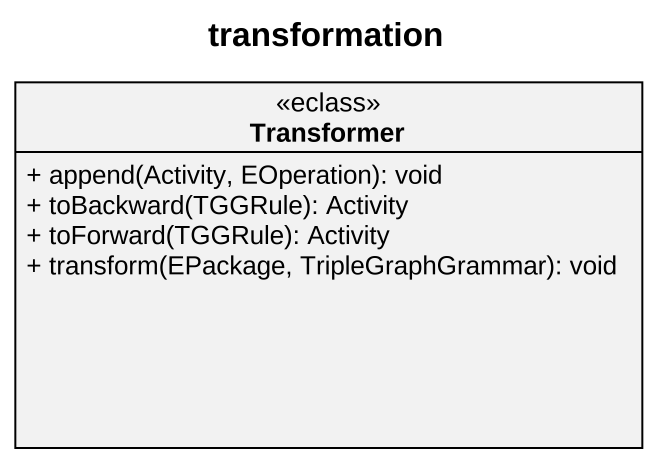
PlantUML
@startuml
title transformation
hide circle
hide empty members
skinparam classAttributeIconSize 0
class Transformer <<eclass>> {
  + append(Activity, EOperation): void
  + toBackward(TGGRule): Activity
  + toForward(TGGRule): Activity
  + transform(EPackage, TripleGraphGrammar): void
}
@enduml
